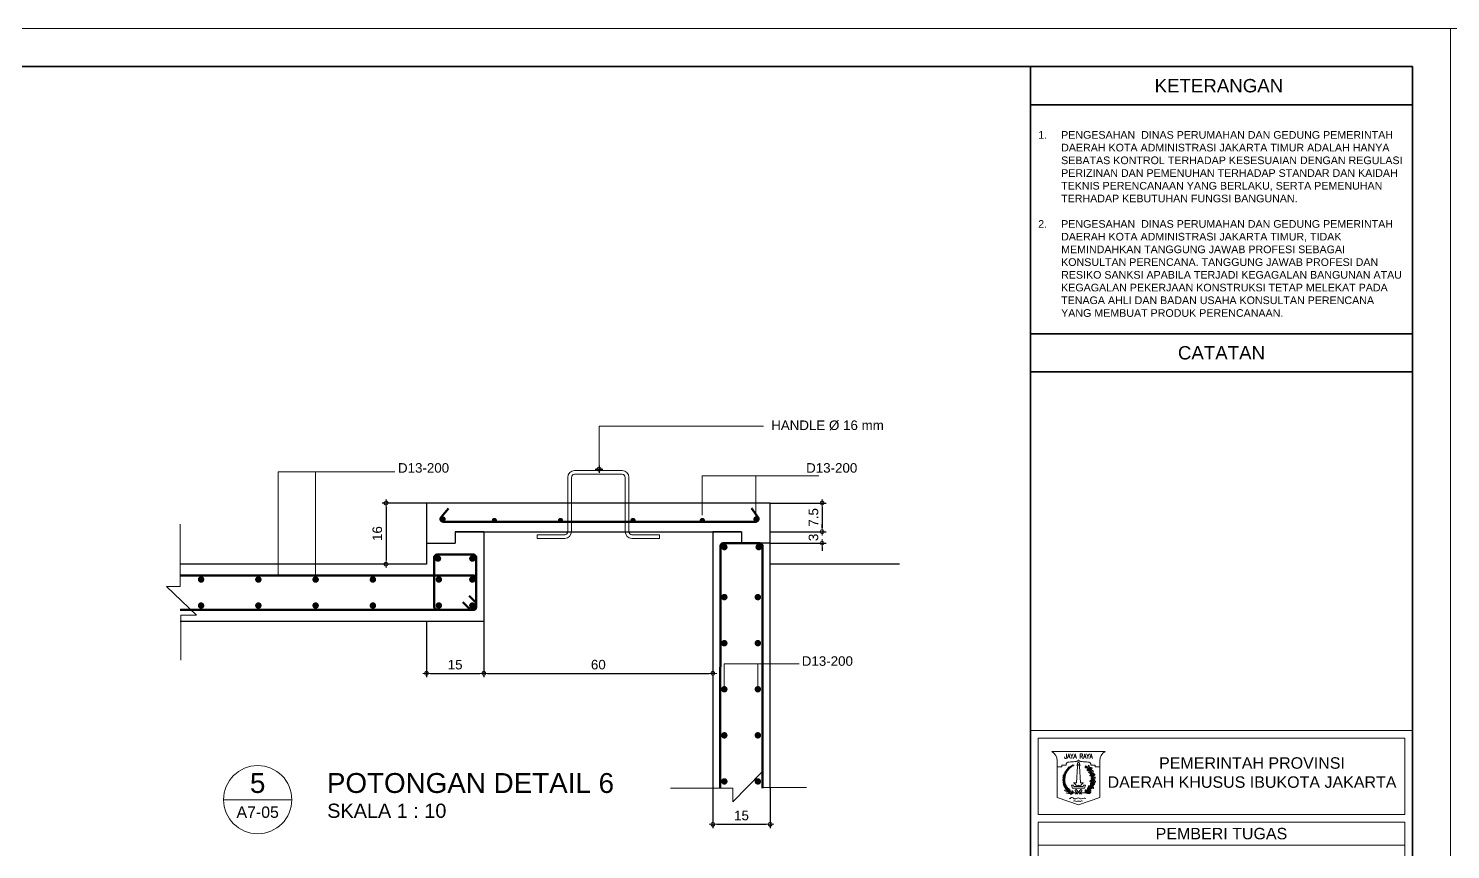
# Model space of a CAD drawing. Header units: millimetres. Extents: x -11 to 1625, y -267 to 180.
# Drawn here: x 873.97 to 911.21, y -68.52 to -47 of the extents above; entities that cross this region are included whole.
import ezdxf
from ezdxf.enums import TextEntityAlignment as Align

# ---------------------------------------------------------------- set-up
doc = ezdxf.new("R2010")
doc.units = ezdxf.units.MM
for name, color, linetype, lineweight in [('ars', 11, 'Continuous', 5), ('GRS KOP', 1, 'Continuous', 35), ('kop', 7, 'Continuous', 20), ('lan', 7, 'Continuous', 15), ('not', 7, 'Continuous', 20), ('plat', 3, 'Continuous', 25), ('u', 6, 'Continuous', 20)]:
    doc.layers.add(name, color=color, linetype=linetype, lineweight=lineweight)
doc.layers.add('TUL1', color=6, linetype='Continuous')
doc.styles.add('BARU', font='complex.shx')
doc.styles.get("Standard").update_dxf_attribs({"font": 'ARIALUNI.TTF'})
doc.dimstyles.new('sk-100', dxfattribs={"dimtxt": 0.25, "dimasz": 0.1, "dimexe": 0.1, "dimexo": 0, "dimgap": 0.1, "dimtad": 1, "dimdec": 4, "dimlfac": 100, "dimzin": 12, "dimdsep": 46, "dimtxsty": 'Standard', "dimblk": 'BULAT', "dimcen": 0.1, "dimadec": 0, "dimazin": 3, "dimtfac": 1, "dimtdec": 4, "dimtofl": 0, "dimtmove": 0, "dimatfit": 3, "dimldrblk": 'BULAT', "dimfxl": 0, "dimtolj": 1, "dimtzin": 0, "dimarcsym": 0})
doc.dimstyles.new('SK-20', dxfattribs={"dimtxt": 0.25, "dimasz": 0.1, "dimexe": 0.1, "dimexo": 0, "dimgap": 0.1, "dimtad": 1, "dimdec": 0, "dimlfac": 20, "dimzin": 12, "dimdsep": 46, "dimtxsty": 'Standard', "dimblk": 'BULAT', "dimcen": 0.1, "dimdle": 0.1, "dimclrd": 256, "dimclre": 256, "dimclrt": 256, "dimadec": 0, "dimazin": 3, "dimtfac": 1, "dimtdec": 0, "dimtix": 1, "dimtofl": 0, "dimtmove": 0, "dimatfit": 3, "dimldrblk": 'BULAT', "dimfxl": 0, "dimtolj": 1, "dimtzin": 0, "dimlwd": -1, "dimlwe": -1, "dimarcsym": 0})

# ---------------------------------------------------------------- blocks, each defined once
blk = doc.blocks.new('kop')
at = {"layer": 'ars'}
for p, q in [((74.521, 35.599), (74.496, 35.614)), ((74.534, 35.595), (74.538, 35.581)), ((74.578, 35.526), (74.553, 35.541)), ((74.578, 35.526), (74.581, 35.555)), ((74.6, 35.468), (74.612, 35.457)), ((74.614, 35.467), (74.614, 35.452)), ((74.634, 35.366), (74.615, 35.388)), ((74.634, 35.366), (74.643, 35.394)), ((74.537, 35.048), (74.537, 35.078)), ((74.552, 35.066), (74.578, 35.081)), ((74.621, 35.202), (74.607, 35.228)), ((74.621, 35.202), (74.64, 35.225)), ((74.631, 35.289), (74.635, 35.273)), ((74.642, 35.304), (74.637, 35.29)), ((74.472, 34.989), (74.502, 34.992))]:
    blk.add_line(p, q, dxfattribs=at)
for centre, radius, start, end in [((73.916, 35.414), 0.061, 164.619, 229.0804), ((73.817, 35.384), 0.061, 344.619, 49.0804), ((74.278, 35.315), 0.405, 114.0856, 237.6325), ((73.923, 35.456), 0.0488, 158.8649, 223.3262), ((73.852, 35.424), 0.061, 292.8994, 357.3608), ((73.937, 35.365), 0.061, 112.8994, 177.3608), ((73.842, 35.44), 0.0488, 338.8649, 43.3262), ((73.873, 35.469), 0.0488, 287.1453, 351.6066), ((73.935, 35.415), 0.0488, 107.1453, 171.6066), ((73.942, 35.493), 0.0488, 150.2996, 214.761), ((73.859, 35.489), 0.0488, 330.2996, 34.761), ((73.948, 35.451), 0.0488, 98.58, 163.0414), ((73.894, 35.513), 0.0488, 278.58, 343.0414), ((73.961, 35.528), 0.0488, 145.7989, 210.2603), ((73.879, 35.531), 0.0488, 325.7989, 30.2603), ((73.916, 35.552), 0.0488, 274.0793, 338.5407), ((73.965, 35.485), 0.0488, 94.0793, 158.5407), ((73.985, 35.56), 0.0488, 139.3679, 203.8292), ((73.904, 35.572), 0.0488, 319.3679, 23.8292), ((73.984, 35.517), 0.0488, 87.6483, 152.1096), ((73.943, 35.589), 0.0488, 267.6483, 332.1096), ((74.012, 35.589), 0.0488, 133.8416, 198.303), ((73.932, 35.609), 0.0488, 313.8416, 18.303), ((74.007, 35.547), 0.0488, 82.122, 146.5834), ((73.973, 35.622), 0.0488, 262.122, 326.5834), ((74.036, 35.612), 0.0439, 126.6239, 191.0853), ((73.967, 35.639), 0.0439, 306.6239, 11.0853), ((74.026, 35.575), 0.0439, 74.9043, 139.3657), ((74.005, 35.646), 0.0439, 254.9043, 319.3657), ((74, 35.656), 0.0352, 303.961, 8.4223), ((74.054, 35.632), 0.0352, 123.961, 188.4223), ((74.045, 35.603), 0.0352, 72.2414, 136.7027), ((74.03, 35.66), 0.0352, 252.2414, 316.7027), ((74.027, 35.676), 0.0352, 297.7406, 2.2019), ((74.078, 35.647), 0.0352, 117.7406, 182.2019), ((74.066, 35.619), 0.0352, 66.021, 130.4823), ((74.057, 35.677), 0.0352, 246.021, 310.4823), ((74.097, 35.661), 0.0281, 113.4007, 177.862), ((74.058, 35.688), 0.0281, 293.4007, 357.862), ((74.086, 35.64), 0.0281, 61.6811, 126.1424), ((74.082, 35.687), 0.0281, 241.6811, 306.1424), ((74.082, 35.701), 0.0281, 293.4007, 357.862), ((74.121, 35.674), 0.0281, 113.4007, 177.862), ((74.11, 35.653), 0.0281, 61.6811, 126.1424), ((74.106, 35.7), 0.0281, 241.6811, 306.1424), ((74.117, 35.713), 0.0281, 260.9368, 325.3982), ((74.136, 35.669), 0.0281, 80.9368, 145.3982), ((74.232, 35.315), 0.405, 302.3675, 44.4851), ((74.485, 35.674), 0.0613, 235.5154, 280.6207), ((74.445, 35.613), 0.0507, 1.4248, 71.624), ((74.541, 35.601), 0.0613, 235.5154, 280.6207), ((74.589, 35.652), 0.0795, 151.1819, 225.9956), ((74.502, 35.54), 0.0507, 1.4248, 71.624), ((74.526, 35.44), 0.0795, 20.9123, 95.7261), ((74.592, 35.547), 0.0795, 200.9123, 275.7261), ((74.464, 35.633), 0.0795, 331.1819, 45.9956), ((74.611, 35.596), 0.0507, 162.5946, 232.7938), ((74.623, 35.449), 0.0613, 217.2288, 262.3342), ((74.538, 35.6), 0.0613, 313.598, 358.7033), ((74.566, 35.403), 0.0507, 343.1383, 53.3375), ((74.684, 35.504), 0.0795, 133.1999, 208.0136), ((74.559, 35.525), 0.0795, 313.1999, 28.0136), ((74.682, 35.427), 0.0507, 150.0679, 220.2671), ((74.721, 35.315), 0.0795, 113.3027, 188.1164), ((74.611, 35.377), 0.0795, 293.3027, 8.1164), ((74.611, 35.447), 0.0613, 301.0712, 346.1766), ((73.816, 35.253), 0.061, 2.2926, 66.7539), ((73.901, 35.312), 0.061, 182.2926, 246.7539), ((73.829, 35.191), 0.061, 12.6628, 77.1241), ((73.902, 35.264), 0.061, 192.6628, 257.1241), ((73.906, 35.362), 0.061, 172.3995, 236.8608), ((73.812, 35.319), 0.061, 352.3995, 56.8608), ((73.907, 35.225), 0.061, 200.2151, 264.6765), ((73.844, 35.143), 0.061, 20.2151, 84.6765), ((73.921, 35.183), 0.061, 206.1601, 270.6214), ((73.867, 35.095), 0.061, 26.1601, 90.6214), ((73.933, 35.316), 0.061, 120.6799, 185.1412), ((73.842, 35.364), 0.061, 300.6799, 5.1412), ((73.936, 35.271), 0.061, 130.573, 195.0343), ((73.837, 35.302), 0.061, 310.573, 15.0343), ((73.943, 35.23), 0.061, 140.9432, 205.4045), ((73.841, 35.243), 0.061, 320.9432, 25.4045), ((73.941, 35.145), 0.061, 208.508, 272.9693), ((73.891, 35.055), 0.061, 28.508, 92.9693), ((73.957, 35.19), 0.061, 140.9432, 205.4045), ((73.854, 35.203), 0.061, 320.9432, 25.4045), ((73.921, 35.015), 0.061, 40.0311, 104.4924), ((73.953, 35.113), 0.061, 220.0311, 284.4924), ((73.974, 35.153), 0.061, 146.9028, 211.3642), ((73.871, 35.155), 0.061, 326.9028, 31.3642), ((73.956, 34.978), 0.061, 49.2006, 113.662), ((73.971, 35.08), 0.061, 229.2006, 293.662), ((73.997, 35.115), 0.061, 146.6953, 211.1566), ((73.893, 35.117), 0.061, 326.6953, 31.1566), ((74.021, 35.084), 0.061, 144.8635, 209.3249), ((73.918, 35.089), 0.061, 324.8635, 29.3249), ((74.049, 35.054), 0.061, 144.4903, 208.9516), ((73.946, 35.059), 0.061, 324.4903, 28.9516), ((74.08, 35.031), 0.061, 156.1803, 220.6416), ((73.978, 35.016), 0.061, 336.1803, 40.6416), ((74.567, 35.052), 0.0795, 137.1076, 211.9214), ((74.441, 35.064), 0.0795, 317.1076, 31.9214), ((74.547, 34.969), 0.0507, 83.4432, 153.6424), ((74.569, 34.993), 0.0612, 69.8962, 144.7099), ((74.541, 35.085), 0.0612, 249.8962, 324.7099), ((74.582, 35.119), 0.0613, 176.9872, 222.0926), ((74.509, 35.12), 0.0507, 302.8967, 13.0959), ((74.644, 35.186), 0.0795, 153.0891, 227.9029), ((74.627, 35.286), 0.0613, 205.6201, 250.7254), ((74.52, 35.163), 0.0795, 333.0891, 47.9029), ((74.629, 35.078), 0.0507, 106.5818, 176.781), ((74.591, 35.141), 0.0613, 257.5851, 302.6905), ((74.663, 35.361), 0.0795, 171.1641, 245.9779), ((74.552, 35.301), 0.0795, 351.1641, 65.9779), ((74.562, 35.252), 0.0507, 331.5296, 41.7288), ((74.602, 35.228), 0.0795, 271.02, 345.8338), ((74.68, 35.129), 0.0795, 91.02, 165.8338), ((74.688, 35.241), 0.0507, 128.2781, 198.4773), ((74.63, 35.285), 0.0613, 279.2815, 324.3868), ((73.99, 34.949), 0.061, 44.4223, 108.8836), ((74.014, 35.049), 0.061, 224.4223, 288.8836), ((74.537, 35.042), 0.0613, 234.4466, 279.5519)]:
    blk.add_arc(centre, radius, start, end, dxfattribs=at)
at = {"layer": 'ars', "color": 11}
for centre, radius, start, end in [((74.491, 34.995), 0.0613, 158.8696, 203.9749), ((74.422, 35.02), 0.0507, 284.779, 354.9783), ((74.44, 34.986), 0.016, 270, 302.3675)]:
    blk.add_arc(centre, radius, start, end, dxfattribs=at)
at = {"layer": 'ars'}
for points, start_tangent, end_tangent in [([(74.461, 35.651), (74.466, 35.634), (74.45, 35.624), (74.429, 35.623), (74.426, 35.64), (74.439, 35.661), (74.444, 35.672), (74.461, 35.663), (74.461, 35.651)], (0.714442, -0.699695), (0.714442, -0.699695)), ([(74.518, 35.578), (74.523, 35.561), (74.507, 35.551), (74.486, 35.55), (74.483, 35.567), (74.496, 35.588), (74.501, 35.599), (74.518, 35.589), (74.518, 35.578)], (0.714442, -0.699695), (0.714442, -0.699695)), ([(74.594, 35.435), (74.593, 35.416), (74.574, 35.412), (74.555, 35.418), (74.556, 35.435), (74.576, 35.451), (74.584, 35.459), (74.597, 35.445), (74.594, 35.435)], (0.458819, -0.88853), (0.458819, -0.88853)), ([(74.571, 35.605), (74.582, 35.591), (74.6, 35.598), (74.612, 35.615), (74.601, 35.627), (74.576, 35.629), (74.564, 35.631), (74.562, 35.612), (74.571, 35.605)], (0.149901, -0.988701), (0.149901, -0.988701)), ([(74.644, 35.445), (74.652, 35.429), (74.671, 35.432), (74.687, 35.445), (74.678, 35.46), (74.654, 35.467), (74.643, 35.472), (74.637, 35.453), (74.644, 35.445)], (-0.068112, -0.997678), (-0.068112, -0.997678)), ([(74.463, 35.013), (74.447, 35.004), (74.433, 35.018), (74.428, 35.037), (74.443, 35.045), (74.467, 35.037), (74.479, 35.034), (74.474, 35.016), (74.463, 35.013)], (-0.515761, -0.856733), (-0.515761, -0.856733)), ([(74.551, 35.127), (74.539, 35.113), (74.521, 35.122), (74.51, 35.139), (74.522, 35.151), (74.547, 35.151), (74.559, 35.152), (74.56, 35.133), (74.551, 35.127)], (-0.223771, -0.974642), (-0.223771, -0.974642)), ([(74.549, 35.011), (74.537, 34.997), (74.548, 34.981), (74.566, 34.972), (74.576, 34.985), (74.573, 35.01), (74.573, 35.022), (74.554, 35.021), (74.549, 35.011)], (-0.942817, -0.33331), (-0.942817, -0.33331)), ([(74.596, 35.277), (74.591, 35.26), (74.572, 35.259), (74.554, 35.269), (74.559, 35.285), (74.581, 35.297), (74.591, 35.303), (74.601, 35.287), (74.596, 35.277)], (0.270637, -0.962681), (0.270637, -0.962681)), ([(74.614, 35.117), (74.608, 35.1), (74.624, 35.089), (74.645, 35.088), (74.649, 35.104), (74.636, 35.126), (74.631, 35.137), (74.614, 35.128), (74.614, 35.117)], (-0.735998, -0.676983), (-0.735998, -0.676983)), ([(74.66, 35.272), (74.661, 35.253), (74.68, 35.25), (74.699, 35.256), (74.697, 35.273), (74.677, 35.288), (74.669, 35.297), (74.656, 35.282), (74.66, 35.272)], (-0.433585, -0.901113), (-0.433585, -0.901113))]:
    blk.add_spline(points, degree=3, dxfattribs=dict(at, start_tangent=start_tangent, end_tangent=end_tangent))
for points in [[(74.445, 34.97), (74.47, 34.975), (74.522, 34.973), (74.56, 34.955)], [(74.445, 34.97), (74.468, 34.959), (74.518, 34.947), (74.56, 34.955)]]:
    blk.add_spline(points, degree=3, dxfattribs=at)
at = {"layer": 'GRS KOP'}
for p, q in [((73, 1), (73, 54)), ((83, 1), (83, 54)), ((73, 53), (83, 53)), ((73, 47), (83, 47)), ((73, 46), (83, 46))]:
    blk.add_line(p, q, dxfattribs=at)
blk.add_lwpolyline([(1, 54), (83, 54), (83, 1), (1, 1)], close=True, dxfattribs=at)
at = {"layer": 'kop', "color": 7}
for p, q in [((84, 55), (0, 55)), ((0, 55), (0, 0)), ((84, 55), (84, 0)), ((84, 55), (84, 0)), ((74.205, 35.69), (74.305, 35.69)), ((74.225, 35.67), (74.205, 35.23)), ((74.235, 35.698), (74.275, 35.698)), ((74.285, 35.67), (74.305, 35.23)), ((74.075, 35.17), (74.124, 35.17)), ((74.075, 35.17), (74.095, 35.09)), ((74.095, 35.09), (74.415, 35.09)), ((74.124, 35.23), (74.124, 35.228)), ((74.124, 35.23), (74.205, 35.23)), ((74.124, 35.228), (74.129, 35.228)), ((74.124, 35.17), (74.134, 35.13)), ((74.134, 35.13), (74.376, 35.13)), ((74.195, 35.15), (74.235, 35.15)), ((74.275, 35.15), (74.315, 35.15)), ((74.305, 35.23), (74.386, 35.23)), ((74.376, 35.13), (74.386, 35.17)), ((74.381, 35.228), (74.386, 35.228)), ((74.386, 35.23), (74.386, 35.228)), ((74.386, 35.17), (74.435, 35.17)), ((74.415, 35.09), (74.435, 35.17))]:
    blk.add_line(p, q, dxfattribs=at)
at = {"layer": 'kop'}
for p, q in [((83, 36.6), (73, 36.6)), ((73.2, 34.4), (73.2, 36.4)), ((82.8, 36.4), (73.2, 36.4)), ((82.8, 34.4), (82.8, 36.4)), ((82.8, 34.4), (73.2, 34.4)), ((73.2, 31.6), (73.2, 34.2)), ((82.8, 34.2), (73.2, 34.2)), ((82.8, 31.6), (82.8, 34.2)), ((82.8, 33.6), (73.2, 33.6))]:
    blk.add_line(p, q, dxfattribs=at)
at = {"layer": 'kop', "color": 5}
for p, q in [((74.955, 36.05), (73.555, 36.05)), ((73.695, 35.81), (73.695, 34.85)), ((74.815, 35.81), (74.815, 34.85)), ((73.695, 35.65), (73.815, 35.65)), ((73.815, 35.69), (73.815, 35.65)), ((73.815, 35.69), (73.935, 35.69)), ((73.935, 35.73), (73.935, 35.69)), ((74.575, 35.73), (74.575, 35.69)), ((74.695, 35.69), (74.575, 35.69)), ((74.695, 35.69), (74.695, 35.65)), ((74.815, 35.65), (74.695, 35.65)), ((74.225, 34.95), (74.171, 35.022)), ((74.255, 34.986), (74.203, 35.046)), ((74.255, 34.986), (74.307, 35.046)), ((74.285, 34.95), (74.339, 35.022)), ((73.695, 34.85), (74.255, 34.65)), ((74.225, 34.95), (74.21, 34.93)), ((74.255, 34.65), (74.815, 34.85)), ((74.285, 34.95), (74.3, 34.93))]:
    blk.add_line(p, q, dxfattribs=at)
at = {"layer": 'kop', "color": 7}
for points in [[(74.235, 35.698), (74.233, 35.701), (74.231, 35.704), (74.229, 35.707), (74.228, 35.71), (74.227, 35.713), (74.227, 35.715), (74.226, 35.718), (74.226, 35.72), (74.226, 35.723), (74.226, 35.725), (74.226, 35.728), (74.226, 35.731), (74.226, 35.733), (74.227, 35.736), (74.228, 35.738), (74.229, 35.741), (74.23, 35.743), (74.232, 35.746), (74.234, 35.749), (74.236, 35.753), (74.24, 35.758), (74.244, 35.763), (74.249, 35.77), (74.255, 35.778)], [(74.275, 35.698), (74.277, 35.701), (74.279, 35.704), (74.281, 35.707), (74.282, 35.71), (74.283, 35.713), (74.283, 35.715), (74.284, 35.718), (74.284, 35.72), (74.284, 35.723), (74.284, 35.725), (74.284, 35.728), (74.284, 35.731), (74.284, 35.733), (74.283, 35.736), (74.282, 35.738), (74.281, 35.741), (74.28, 35.743), (74.278, 35.746), (74.276, 35.749), (74.274, 35.753), (74.27, 35.758), (74.266, 35.763), (74.261, 35.77), (74.255, 35.778)]]:
    blk.add_lwpolyline(points, dxfattribs=at)
at = {"layer": 'kop', "color": 1}
blk.add_lwpolyline([(74.07, 34.97), (74.44, 34.97)], close=True, dxfattribs=at)
at = {"layer": 'kop', "color": 5}
for points in [[(74.21, 34.97), (74.18, 34.93)], [(74.3, 34.97), (74.33, 34.93)]]:
    blk.add_lwpolyline(points, dxfattribs=at)
for centre, radius, start, end in [((73.419, 35.81), 0.276, 0, 60.5129), ((73.975, 35.73), 0.04, 90, 180), ((74.535, 35.73), 0.04, 0, 90), ((75.091, 35.81), 0.276, 119.4871, 180), ((74.187, 35.034), 0.02, 36.8699, 216.8699), ((74.323, 35.034), 0.02, 323.1301, 143.1301)]:
    blk.add_arc(centre, radius, start, end, dxfattribs=at)
at = {"layer": 'kop', "color": 7}
for centre, radius, start, end in [((74.198, 35.663), 0.0283, 15, 75), ((74.312, 35.663), 0.0283, 105, 165), ((74.079, 35.119), 0.12, 15, 65.3894), ((74.255, 35.15), 0.02, 0, 180), ((74.431, 35.119), 0.12, 114.6106, 165)]:
    blk.add_arc(centre, radius, start, end, dxfattribs=at)
at = {"layer": 'kop', "color": 1}
blk.add_arc((74.07, 34.986), 0.016, 237.6325, 270, dxfattribs=at)
at = {"layer": 'kop', "color": 5}
for points in [[(74.255, 35.83), (74.232, 35.807), (74.2, 35.793), (74.12, 35.782), (74.046, 35.777), (73.975, 35.77)], [(74.255, 35.83), (74.278, 35.807), (74.31, 35.793), (74.39, 35.782), (74.464, 35.777), (74.535, 35.77)], [(74.023, 34.99), (74.006, 34.984), (73.974, 34.992), (73.925, 35.01), (73.891, 35.041)], [(74.125, 34.97), (74.112, 34.996), (74.085, 35.02), (74.081, 35.031)], [(74.038, 34.971), (74.016, 34.967), (73.997, 34.959), (73.964, 34.956), (73.932, 34.964)], [(74.082, 34.965), (74.066, 34.956), (74.034, 34.952), (74.006, 34.952), (73.992, 34.948)], [(74.015, 34.807), (74.089, 34.844), (74.162, 34.807), (74.249, 34.833), (74.326, 34.809), (74.4, 34.83), (74.45, 34.817)], [(74.125, 34.97), (74.104, 34.959), (74.093, 34.947), (74.051, 34.932), (74.033, 34.937)], [(74.113, 34.984), (74.085, 34.986), (74.071, 34.993), (74.051, 34.993)], [(74.12, 34.747), (74.16, 34.759), (74.204, 34.744), (74.255, 34.753), (74.3, 34.744), (74.332, 34.758), (74.357, 34.749)]]:
    blk.add_spline(points, degree=3, dxfattribs=at)
at = {"layer": 'kop'}
for s, height, p in [('KETERANGAN ', 0.35, (78, 53.5)), ('CATATAN', 0.35, (78, 46.5)), ('PEMERINTAH PROVINSI', 0.29998, (78.8, 35.75)), ('DAERAH KHUSUS IBUKOTA JAKARTA', 0.29998, (78.8, 35.25)), ('PEMBERI TUGAS', 0.3, (78, 33.9))]:
    blk.add_text(s, height=height, dxfattribs=at).set_placement(p, align=Align.MIDDLE)
at = {"layer": 'kop', "color": 5, "style": 'BARU', "width": 0.9}
blk.add_text('JAYA RAYA', height=0.12, dxfattribs=at).set_placement((74.255, 35.93), align=Align.MIDDLE)
at = {"layer": 'kop', "insert": (73.2, 49.875), "char_height": 0.2, "width": 9.6, "attachment_point": 4}
blk.add_mtext('\\pi-0.6,l0.6,t0.6;1.^IPENGESAHAN  DINAS PERUMAHAN DAN GEDUNG PEMERINTAH DAERAH KOTA ADMINISTRASI JAKARTA TIMUR ADALAH HANYA SEBATAS KONTROL TERHADAP KESESUAIAN DENGAN REGULASI PERIZINAN DAN PEMENUHAN TERHADAP STANDAR DAN KAIDAH TEKNIS PERENCANAAN YANG BERLAKU, SERTA PEMENUHAN TERHADAP KEBUTUHAN FUNGSI BANGUNAN.\\P\\P2.^IPENGESAHAN  DINAS PERUMAHAN DAN GEDUNG PEMERINTAH DAERAH KOTA ADMINISTRASI JAKARTA TIMUR, TIDAK MEMINDAHKAN TANGGUNG JAWAB PROFESI SEBAGAI KONSULTAN PERENCANA. TANGGUNG JAWAB PROFESI DAN RESIKO SANKSI APABILA TERJADI KEGAGALAN BANGUNAN ATAU KEGAGALAN PEKERJAAN KONSTRUKSI TETAP MELEKAT PADA TENAGA AHLI DAN BADAN USAHA KONSULTAN PERENCANA YANG MEMBUAT PRODUK PERENCANAAN.', dxfattribs=at)
at = {"layer": 'kop', "style": 'BARU', "flags": 4}
for p, height in [((73.8, 5.4), 0.35), ((80.303, 5.382), 0.25), ((73.8, 4.9), 0.35), ((80.303, 4.882), 0.25), ((73.8, 4.4), 0.35), ((80.303, 4.382), 0.25)]:
    blk.add_attdef('-', p, '', height=height, dxfattribs=at)
at = {"layer": 'kop', "flags": 4}
for tag, p in [('AR-00', (78.057, 2.648)), ('00', (81.238, 2.647))]:
    blk.add_attdef(tag, text='', height=0.35, dxfattribs=at).set_placement(p, align=Align.MIDDLE)
blk = doc.blocks.new('BULAT')
for p, q in [((-1, 0), (1, 0)), ((0, -1), (0, 1))]:
    blk.add_line(p, q)
blk.add_circle((0, 0), 0.5)
blk = doc.blocks.new('*D401')
at = {"layer": 'Defpoints', "color": 0}
for p in [(885.893, -62.538), (891.893, -62.538), (891.893, -63.902)]:
    blk.add_point(p, dxfattribs=at)
at = {"layer": 'u', "color": 0, "lineweight": -2}
for p, q in [((885.893, -62.538), (885.893, -64.002)), ((891.893, -62.538), (891.893, -64.002)), ((885.993, -63.902), (891.793, -63.902))]:
    blk.add_line(p, q, dxfattribs=at)
at = {"layer": 'u', "color": 0, "lineweight": -2, "xscale": 0.1, "yscale": 0.1, "zscale": 0.1, "rotation": 180}
blk.add_blockref('BULAT', (885.893, -63.902), dxfattribs=at)
at = {"layer": 'u', "color": 0, "lineweight": -2, "xscale": 0.1, "yscale": 0.1, "zscale": 0.1}
blk.add_blockref('BULAT', (891.893, -63.902), dxfattribs=at)
at = {"layer": 'u', "color": 0, "insert": (888.893, -63.674), "char_height": 0.25, "attachment_point": 5}
blk.add_mtext('\\A1;60', dxfattribs=at)
blk = doc.blocks.new('*D402')
at = {"layer": 'Defpoints', "color": 0}
for p in [(884.393, -62.538), (885.893, -62.538), (885.893, -63.902)]:
    blk.add_point(p, dxfattribs=at)
at = {"layer": 'u', "color": 0, "lineweight": -2}
for p, q in [((884.393, -62.538), (884.393, -64.002)), ((885.893, -62.538), (885.893, -64.002)), ((884.493, -63.902), (885.793, -63.902))]:
    blk.add_line(p, q, dxfattribs=at)
at = {"layer": 'u', "color": 0, "lineweight": -2, "xscale": 0.1, "yscale": 0.1, "zscale": 0.1, "rotation": 180}
blk.add_blockref('BULAT', (884.393, -63.902), dxfattribs=at)
at = {"layer": 'u', "color": 0, "lineweight": -2, "xscale": 0.1, "yscale": 0.1, "zscale": 0.1}
blk.add_blockref('BULAT', (885.893, -63.902), dxfattribs=at)
at = {"layer": 'u', "color": 0, "insert": (885.143, -63.674), "char_height": 0.25, "attachment_point": 5}
blk.add_mtext('\\A1;15', dxfattribs=at)
blk = doc.blocks.new('*D415')
at = {"layer": 'Defpoints', "color": 0}
for p in [(893.393, -59.438), (893.393, -60.188), (894.756, -60.188)]:
    blk.add_point(p, dxfattribs=at)
at = {"layer": 'u', "color": 0, "lineweight": -2}
for p, q in [((893.393, -59.438), (894.856, -59.438)), ((894.756, -59.538), (894.756, -60.088)), ((893.393, -60.188), (894.856, -60.188))]:
    blk.add_line(p, q, dxfattribs=at)
at = {"layer": 'u', "color": 0, "lineweight": -2, "xscale": 0.1, "yscale": 0.1, "zscale": 0.1}
for p, rotation in [((894.756, -59.438), 90), ((894.756, -60.188), 270)]:
    blk.add_blockref('BULAT', p, dxfattribs=dict(at, rotation=rotation))
at = {"layer": 'u', "color": 0, "insert": (894.529, -59.813), "char_height": 0.25, "attachment_point": 5, "rotation": 90}
blk.add_mtext('\\A1;7.5', dxfattribs=at)
blk = doc.blocks.new('*D460')
at = {"layer": 'Defpoints', "color": 0}
for p in [(884.393, -59.438), (883.333, -61.038), (884.393, -61.038)]:
    blk.add_point(p, dxfattribs=at)
at = {"layer": 'u', "color": 0, "lineweight": -2}
for p, q in [((884.393, -59.438), (883.233, -59.438)), ((883.333, -59.538), (883.333, -60.938)), ((884.393, -61.038), (883.233, -61.038))]:
    blk.add_line(p, q, dxfattribs=at)
at = {"layer": 'u', "color": 0, "lineweight": -2, "xscale": 0.1, "yscale": 0.1, "zscale": 0.1}
for p, rotation in [((883.333, -59.438), 90), ((883.333, -61.038), 270)]:
    blk.add_blockref('BULAT', p, dxfattribs=dict(at, rotation=rotation))
at = {"layer": 'u', "color": 0, "insert": (883.105, -60.238), "char_height": 0.25, "attachment_point": 5, "rotation": 90}
blk.add_mtext('\\A1;16', dxfattribs=at)
blk = doc.blocks.new('*D416')
at = {"layer": 'Defpoints', "color": 0}
for p in [(891.893, -66.908), (893.393, -66.908), (893.393, -67.856)]:
    blk.add_point(p, dxfattribs=at)
at = {"layer": 'u', "color": 0, "lineweight": -2}
for p, q in [((891.893, -66.908), (891.893, -67.956)), ((893.393, -66.908), (893.393, -67.956)), ((891.993, -67.856), (893.293, -67.856))]:
    blk.add_line(p, q, dxfattribs=at)
at = {"layer": 'u', "color": 0, "lineweight": -2, "xscale": 0.1, "yscale": 0.1, "zscale": 0.1, "rotation": 180}
blk.add_blockref('BULAT', (891.893, -67.856), dxfattribs=at)
at = {"layer": 'u', "color": 0, "lineweight": -2, "xscale": 0.1, "yscale": 0.1, "zscale": 0.1}
blk.add_blockref('BULAT', (893.393, -67.856), dxfattribs=at)
at = {"layer": 'u', "color": 0, "insert": (892.643, -67.628), "char_height": 0.25, "attachment_point": 5}
blk.add_mtext('\\A1;15', dxfattribs=at)
blk = doc.blocks.new('*D462')
at = {"layer": 'Defpoints', "color": 0}
for p in [(893.393, -60.188), (893.393, -60.488), (894.756, -60.488)]:
    blk.add_point(p, dxfattribs=at)
at = {"layer": 'u', "color": 0, "lineweight": -2}
for p, q in [((893.393, -60.188), (894.856, -60.188)), ((894.756, -60.088), (894.756, -59.988)), ((893.393, -60.488), (894.856, -60.488)), ((894.756, -60.588), (894.756, -60.688))]:
    blk.add_line(p, q, dxfattribs=at)
at = {"layer": 'u', "color": 0, "lineweight": -2, "xscale": 0.1, "yscale": 0.1, "zscale": 0.1}
for p, rotation in [((894.756, -60.188), 270), ((894.756, -60.488), 90)]:
    blk.add_blockref('BULAT', p, dxfattribs=dict(at, rotation=rotation))
at = {"layer": 'u', "color": 0, "insert": (894.528, -60.338), "char_height": 0.25, "attachment_point": 5, "rotation": 90}
blk.add_mtext('\\A1;3', dxfattribs=at)
blk = doc.blocks.new('Ndtpd')
blk.add_line((0.747, 0), (-0.747, 0))
blk.add_circle((0, 0), 0.747)
at = {"flags": 4}
for tag, height, p in [('NO', 0.5, (0, 0.148)), ('NOLBR', 0.3, (0, -0.398))]:
    blk.add_attdef(tag, text='', height=height, dxfattribs=at).set_placement(p, align=Align.CENTER)
for tag, p, height in [('NDTPD', (1.516, 0.148), 0.5), ('SKALA', (1.523, -0.398), 0.3)]:
    blk.add_attdef(tag, p, '', height=height, dxfattribs=at)

msp = doc.modelspace()

# ---------------------------------------------------------------- linework, layer by layer
at = {"layer": 'ars'}
for points in [[(882.5834348, -58.6183747), (880.5078351, -58.6183747), (880.5078351, -61.3383376)], [(883.5640185, -58.6183747), (881.4884188, -58.6183747), (881.4884188, -61.3992118)]]:
    msp.add_lwpolyline(points, dxfattribs=at)
at = {"layer": 'lan'}
for p, q in [((888.0929834, -58.7643376), (888.0929834, -60.1883376)), ((888.1889834, -58.7643376), (888.1889834, -60.1883376)), ((889.5169834, -58.5883376), (888.2689834, -58.5883376)), ((889.5169834, -58.6843376), (888.2689834, -58.6843376)), ((889.5969834, -58.7643376), (889.5969834, -60.1883376)), ((889.6929834, -58.7643376), (889.6929834, -60.1883376)), ((887.2929834, -60.2683376), (888.0129834, -60.2683376)), ((887.2929834, -60.2683376), (887.2929834, -60.3643376)), ((890.4929834, -60.2683376), (889.7729834, -60.2683376)), ((890.4929834, -60.2683376), (890.4929834, -60.3643376)), ((887.2929834, -60.3643376), (888.0129834, -60.3643376)), ((890.4929834, -60.3643376), (889.7729834, -60.3643376))]:
    msp.add_line(p, q, dxfattribs=at)
for centre, radius, start, end in [((888.2689834, -58.7643376), 0.176, 90, 180), ((888.2689834, -58.7643376), 0.08, 90, 180), ((889.5169834, -58.7643376), 0.176, 0, 90), ((889.5169834, -58.7643376), 0.08, 0, 90), ((888.0129834, -60.1883376), 0.08, 270, 0), ((888.0129834, -60.1883376), 0.176, 270, 0), ((889.7729834, -60.1883376), 0.176, 180, 270), ((889.7729834, -60.1883376), 0.08, 180, 270)]:
    msp.add_arc(centre, radius, start, end, dxfattribs=at)
at = {"layer": 'not'}
msp.add_line((893.0708476, -63.6524547), (894.1498675, -63.6524547), dxfattribs=at)
for points in [[(893.6877774, -58.7216994), (891.6121776, -58.7216994), (891.6121776, -59.7542731)], [(894.6683611, -58.7216994), (893.0167794, -58.7216994), (893.0167794, -59.8151473)], [(894.1498675, -63.6524547), (892.1924188, -63.6524547), (892.1924188, -64.2263799)], [(894.1498675, -63.6524547), (893.0708476, -63.6524547), (893.0708476, -64.3175688)]]:
    msp.add_lwpolyline(points, dxfattribs=at)
at = {"layer": 'not', "linetype": 'Continuous'}
for points in [[(877.9440238, -59.9896074), (877.9440238, -61.6236074), (877.5840238, -61.6236074), (878.3640238, -62.3756074), (877.9600238, -62.3756074), (877.9600238, -63.5516074)], [(890.7855468, -66.9075972), (892.4195468, -66.9075972), (892.4195468, -67.2675972), (893.1715468, -66.4875972), (893.1715468, -66.8915972), (894.3475468, -66.8915972)]]:
    msp.add_lwpolyline(points, dxfattribs=at)
at = {"layer": 'plat'}
for p, q in [((893.3929834, -59.4383376), (884.3929834, -59.4383376)), ((884.3929834, -59.4383376), (884.3929834, -61.0383376)), ((893.0670014, -59.4383376), (885.1429834, -59.4383376)), ((893.3929834, -59.4383376), (893.0670014, -59.4383376)), ((893.3929834, -66.9075972), (893.3929834, -59.4383376)), ((885.8929834, -60.1883376), (885.1429834, -60.1883376)), ((885.1429834, -60.1883376), (892.6429834, -60.1883376)), ((885.1429834, -60.1883376), (885.1429834, -60.4883376)), ((885.8929834, -60.1883376), (885.8929834, -62.5383376)), ((892.6429834, -60.1883376), (891.8929834, -60.1883376)), ((891.8929834, -60.1883376), (891.8929834, -66.9075972)), ((892.6429834, -60.1883376), (892.6429834, -60.4883376)), ((884.3929834, -60.4883376), (885.1429834, -60.4883376)), ((893.3929834, -60.4883376), (892.6429834, -60.4883376)), ((884.3929834, -61.0383376), (877.9440238, -61.0383376)), ((896.7809834, -61.0383376), (893.3929834, -61.0383376)), ((885.8929834, -62.5383376), (877.9440238, -62.5383376))]:
    msp.add_line(p, q, dxfattribs=at)
at = {"layer": 'TUL1', "lineweight": 50}
for p, q in [((884.9725293, -59.5850138), (884.7744246, -59.8108531)), ((892.9064335, -59.5710138), (893.0779932, -59.8169666)), ((893.0205804, -59.9270138), (884.8270477, -59.9270138)), ((892.0958542, -60.5583376), (892.0862145, -66.9075972)), ((893.1901126, -60.5583376), (893.1901126, -66.9075972)), ((884.5958542, -60.8583376), (884.5958542, -62.158602)), ((885.6901126, -60.8583376), (885.6929834, -62.1683376)), ((885.6201126, -61.3383376), (877.9440238, -61.3383376)), ((885.6229834, -62.2383376), (877.9440238, -62.2383376))]:
    msp.add_line(p, q, dxfattribs=at)
at = {"layer": 'TUL1', "color": 4}
for points, const_width in [([(884.7929877, -59.8570138, -1), (884.8611077, -59.8570138, -1)], 0.06708), ([(886.1369234, -59.8929538, -1), (886.2050434, -59.8929538, -1)], 0.06708), ([(887.8689234, -59.8929538, -1), (887.9370434, -59.8929538, -1)], 0.06708), ([(889.7669234, -59.8929538, -1), (889.8350434, -59.8929538, -1)], 0.06708), ([(891.5829234, -59.8929538, -1), (891.6510434, -59.8929538, -1)], 0.06708), ([(892.9865204, -59.8570138, -1), (893.0546404, -59.8570138, -1)], 0.06708), ([(892.1498438, -60.5917868, 1), (892.2349938, -60.5917868, 1)], 0.08385), ([(893.136123, -60.5917868, -1), (893.050973, -60.5917868, -1)], 0.08385), ([(884.6498438, -60.8917868, 1), (884.7349938, -60.8917868, 1)], 0.08385), ([(885.636123, -60.8917868, -1), (885.550973, -60.8917868, -1)], 0.08385), ([(878.5309938, -61.4417868, -1), (878.4458438, -61.4417868, -1)], 0.08385), ([(880.0309938, -61.4417868, -1), (879.9458438, -61.4417868, -1)], 0.08385), ([(881.5309938, -61.4417868, -1), (881.4458438, -61.4417868, -1)], 0.08385), ([(883.0309938, -61.4417868, -1), (882.9458438, -61.4417868, -1)], 0.08385), ([(884.7576942, -61.4417868, -1), (884.6725442, -61.4417868, -1)], 0.08385), ([(885.636123, -61.4417868, -1), (885.550973, -61.4417868, -1)], 0.08385), ([(892.1498438, -61.9027188, 1), (892.2349938, -61.9027188, 1)], 0.08385), ([(893.0282726, -61.9027188, 1), (893.1134226, -61.9027188, 1)], 0.08385), ([(878.5309938, -62.1237868, -1), (878.4458438, -62.1237868, -1)], 0.08385), ([(880.0309938, -62.1237868, -1), (879.9458438, -62.1237868, -1)], 0.08385), ([(881.5309938, -62.1237868, -1), (881.4458438, -62.1237868, -1)], 0.08385), ([(883.0309938, -62.1237868, -1), (882.9458438, -62.1237868, -1)], 0.08385), ([(885.550973, -62.1237868, 1), (885.636123, -62.1237868, 1)], 0.08385), ([(892.1498438, -63.1101438, 1), (892.2349938, -63.1101438, 1)], 0.08385), ([(893.0282726, -63.1101438, 1), (893.1134226, -63.1101438, 1)], 0.08385), ([(892.1498438, -64.3175688, 1), (892.2349938, -64.3175688, 1)], 0.08385), ([(893.0282726, -64.3175688, 1), (893.1134226, -64.3175688, 1)], 0.08385), ([(892.1498438, -65.5249938, 1), (892.2349938, -65.5249938, 1)], 0.08385), ([(893.0282726, -65.5249938, 1), (893.1134226, -65.5249938, 1)], 0.08385), ([(892.1498438, -66.7324188, 1), (892.2349938, -66.7324188, 1)], 0.08385), ([(893.0282726, -66.7324188, 1), (893.1134226, -66.7324188, 1)], 0.08385)]:
    msp.add_lwpolyline(points, format="xyb", close=True, dxfattribs=dict(at, const_width=const_width))
at = {"layer": 'TUL1', "lineweight": 50}
for points in [[(893.1201126, -60.4883376), (892.1658542, -60.4883376)], [(884.6658542, -60.7883376), (885.6201126, -60.7883376)], [(885.5422459, -62.2383376), (885.341237, -62.0373287)], [(885.6901126, -62.0544986), (885.5070898, -61.8714759)]]:
    msp.add_lwpolyline(points, dxfattribs=at)
at = {"layer": 'TUL1', "lineweight": 50, "const_width": 0.08385}
msp.add_lwpolyline([(884.6725442, -62.1237868, 1), (884.7576942, -62.1237868, 1)], format="xyb", close=True, dxfattribs=at)
at = {"layer": 'TUL1', "lineweight": 50}
for centre, start, end in [((884.8270477, -59.8570138), 138.74298829, 270), ((893.0205804, -59.8570138), 270, 34.896963), ((892.1658542, -60.5583376), 90, 180), ((893.1201126, -60.5583376), 0, 90), ((884.6658542, -60.8583376), 90, 180), ((885.6201126, -60.8583376), 0, 90), ((885.6201126, -61.4083376), 0, 90), ((884.6658542, -62.158602), 180, 270), ((885.6201126, -62.158602), 270, 0), ((885.6229834, -62.1683376), 270, 0)]:
    msp.add_arc(centre, 0.07, start, end, dxfattribs=at)

# ---------------------------------------------------------------- block references
at = {"layer": 'kop'}
for p in [(827.2141618, -102), (911.2141622, -102)]:
    msp.add_blockref('kop', p, dxfattribs=at)
at = {"layer": 'not'}
ref = msp.add_blockref('Ndtpd', (879.9710733, -67.2110287), dxfattribs=dict(at, xscale=1.195522267545509, yscale=1.195522267545679, zscale=1.195522267545643))
ref.add_attrib('NO', '5', dxfattribs={"layer": '0', "height": 0.5209488, "flags": 4}).set_placement((879.9705863, -67.0346118), align=Align.CENTER)
ref.add_attrib('NDTPD', 'POTONGAN DETAIL 6', (881.7835058, -67.0346118), dxfattribs={"layer": '0', "height": 0.520948828, "flags": 4})
ref.add_attrib('NOLBR', 'A7-05', dxfattribs={"layer": '0', "height": 0.29768504, "flags": 4}).set_placement((879.9705863, -67.68728), align=Align.CENTER)
ref.add_attrib('SKALA', 'SKALA 1 : 10', (881.7921388, -67.68728), dxfattribs={"layer": '0', "height": 0.372106306, "flags": 4})

# ---------------------------------------------------------------- texts
for s, p in [('HANDLE %%C 16 mm', (893.4207675, -57.5239441)), ('D13-200', (883.6455189, -58.6420685)), ('D13-200', (894.3361841, -58.6420685))]:
    msp.add_text(s, height=0.25, dxfattribs=at).set_placement(p)
at = {"layer": 'not', "color": 4}
msp.add_text('D13-200', height=0.25, dxfattribs=at).set_placement((894.2218751, -63.7035741))

# ---------------------------------------------------------------- dimensions: what is measured, and where the dimension line sits
at = {"layer": 'u'}
for base, p1, p2, picture, middle in [((883.3328613, -61.0383376), (884.3929834, -59.4383376), (884.3929834, -61.0383376), '*D460', (883.1051328, -60.2383376)), ((894.7561948, -60.1883376), (893.3929834, -59.4383376), (893.3929834, -60.1883376), '*D415', (894.5290632, -59.8133376))]:
    dim = msp.add_linear_dim(base=base, p1=p1, p2=p2, angle=90, dimstyle='sk-100', override={"dimlfac": 10, "dimfxl": 0.18}, dxfattribs=at)
    dim.commit()
    dim.dimension.update_dxf_attribs({"geometry": picture, "text_midpoint": middle})
dim = msp.add_linear_dim(base=(894.7561948, -60.4883376), p1=(893.3929834, -60.1883376), p2=(893.3929834, -60.4883376), angle=90, dimstyle='sk-100', override={"dimlfac": 10, "dimfxl": 0.18}, dxfattribs=at)
dim.commit()
dim.dimension.update_dxf_attribs({"geometry": '*D462', "text_midpoint": (894.7561948, -60.3383376), "dimtype": 160})
for base, p1, p2, picture, middle in [((885.8929834, -63.9015491), (884.3929834, -62.5383376), (885.8929834, -62.5383376), '*D402', (885.1429834, -63.6738206)), ((891.8929834, -63.9015491), (885.8929834, -62.5383376), (891.8929834, -62.5383376), '*D401', (888.8929834, -63.6738206)), ((893.3929834, -67.8560786), (891.8929834, -66.9075972), (893.3929834, -66.9075972), '*D416', (892.6429834, -67.6283501))]:
    dim = msp.add_linear_dim(base=base, p1=p1, p2=p2, dimstyle='sk-100', override={"dimlfac": 10, "dimfxl": 0.18}, dxfattribs=at)
    dim.commit()
    dim.dimension.update_dxf_attribs({"geometry": picture, "text_midpoint": middle})

# ---------------------------------------------------------------- leaders
at = {"layer": 'not', "color": 0}
msp.add_leader([(888.9116507, -58.5496615), (888.9116507, -57.4222366), (893.2217305, -57.4222366)], dimstyle='SK-20', override={"dimgap": 0.2, "dimtad": 0}, dxfattribs=at)

doc.saveas('drawing.dxf')
